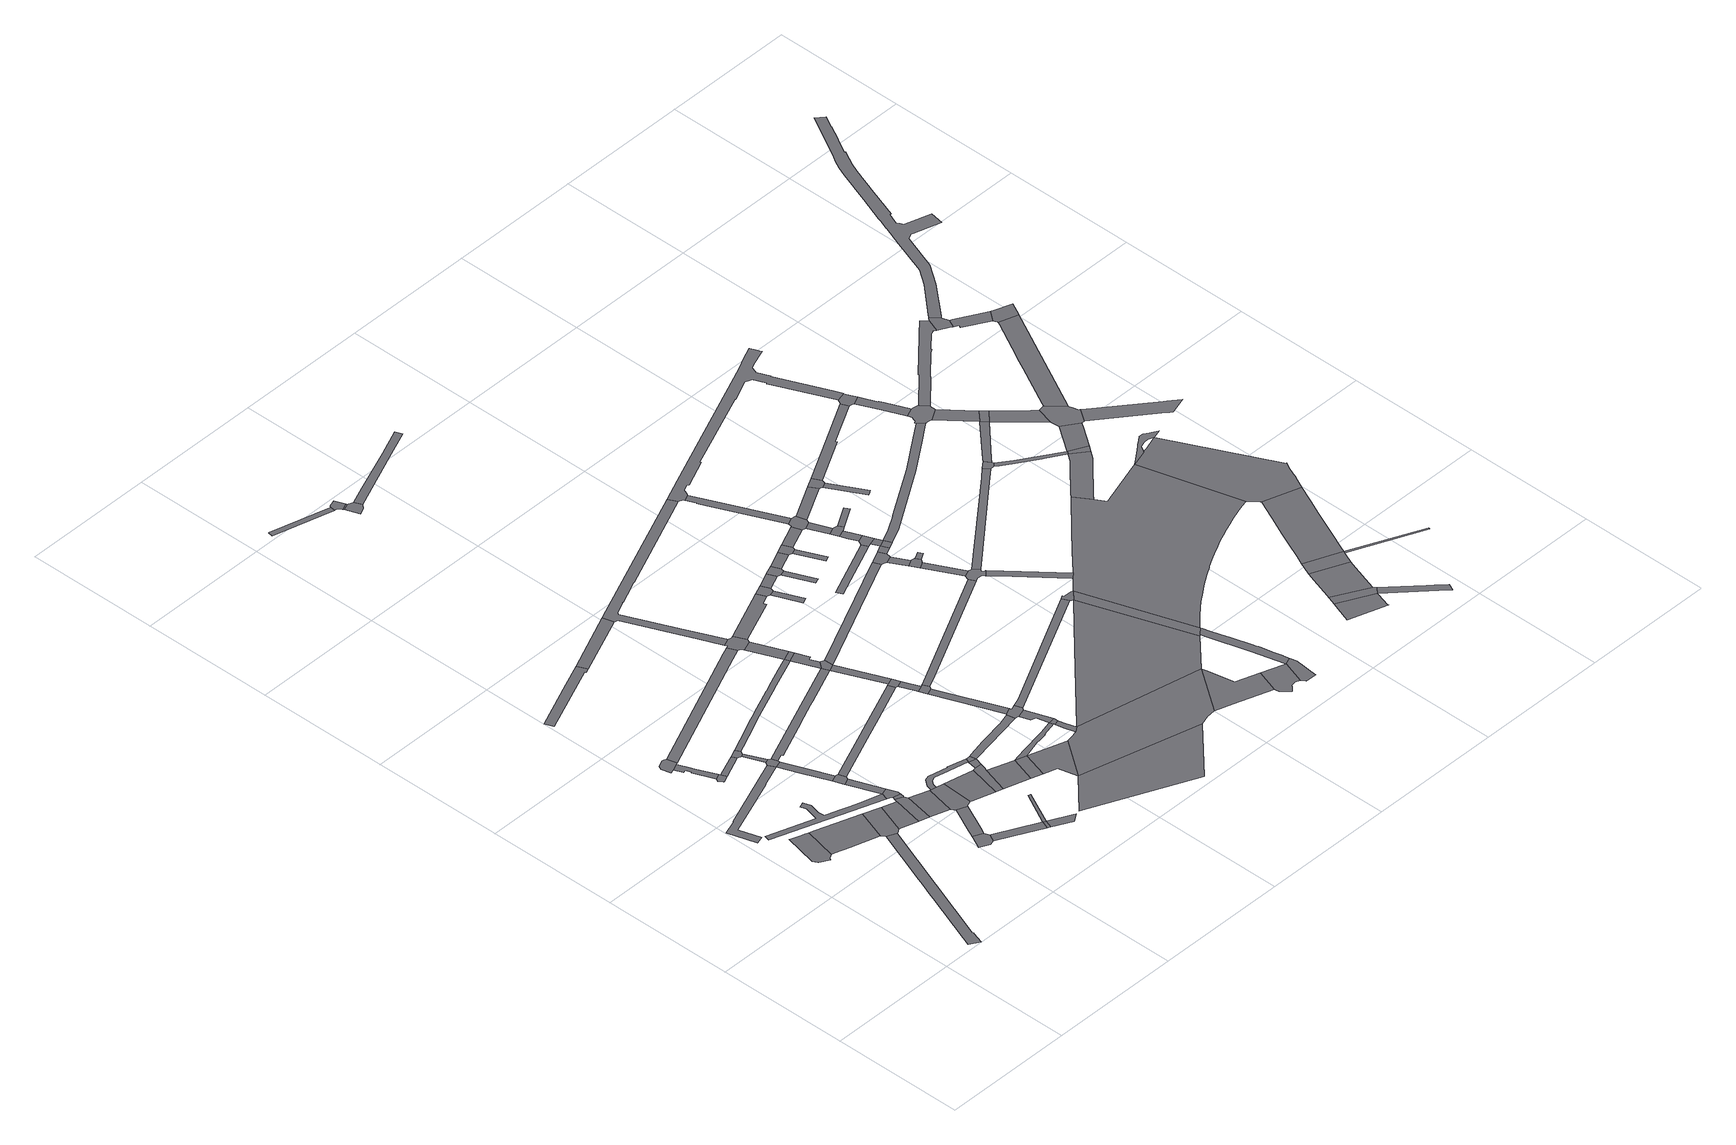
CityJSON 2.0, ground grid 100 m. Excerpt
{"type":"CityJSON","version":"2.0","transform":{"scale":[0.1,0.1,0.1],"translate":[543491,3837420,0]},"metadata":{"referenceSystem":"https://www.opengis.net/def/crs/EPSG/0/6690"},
"CityObjects":{
"road1":{"type":"Road","attributes":{"RoadStructureAttribute.sectionType":"1"},"geometry":[{"type":"MultiSurface","lod":"1","boundaries":[[[0,1,2,3,4,5,6,7,8,9,10,11,12,13]]]}]},
"road2":{"type":"Road","geometry":[{"type":"MultiSurface","lod":"1","boundaries":[[[14,15,16,17,18,19,20,21,22,23,24,25,26]]]}]},
"road3":{"type":"Road","attributes":{"RoadStructureAttribute.sectionType":"1"},"geometry":[{"type":"MultiSurface","lod":"1","boundaries":[[[27,28,26,25,29,30,31,32]]]}]},
"road4":{"type":"Road","attributes":{"RoadStructureAttribute.sectionType":"1"},"geometry":[{"type":"MultiSurface","lod":"1","boundaries":[[[33,34,35,36,37,38,39,40,41,42,43]]]}]},
"road5":{"type":"Road","attributes":{"RoadStructureAttribute.sectionType":"1"},"geometry":[{"type":"MultiSurface","lod":"1","boundaries":[[[44,45,46,47,48,49,50,51,52,53,54,55,56,57,58]]]}]},
"road6":{"type":"Road","geometry":[{"type":"MultiSurface","lod":"1","boundaries":[[[59,60,61,62,63,64,65,66,67,68,69,70]]]}]},
"road7":{"type":"Road","attributes":{"RoadStructureAttribute.sectionType":"1"},"geometry":[{"type":"MultiSurface","lod":"1","boundaries":[[[71,72,68,67,73,74,75,76,77,78,79,80,81]]]}]},
"road8":{"type":"Road","geometry":[{"type":"MultiSurface","lod":"1","boundaries":[[[81,80,82,83,84,85,86,87]]]}]},
"road9":{"type":"Road","geometry":[{"type":"MultiSurface","lod":"1","boundaries":[[[32,31,88,0,13,89,90,91,92,93]]]}]},
"road10":{"type":"Road","attributes":{"RoadStructureAttribute.sectionType":"1"},"geometry":[{"type":"MultiSurface","lod":"1","boundaries":[[[94,95,87,86,96]]]}]},
"road11":{"type":"Road","attributes":{"RoadStructureAttribute.sectionType":"1"},"geometry":[{"type":"MultiSurface","lod":"1","boundaries":[[[97,93,92,98,99,100]]]}]},
"road12":{"type":"Road","geometry":[{"type":"MultiSurface","lod":"1","boundaries":[[[101,102,103,104,105,106,107,108,109,110]]]}]},
"road13":{"type":"Road","geometry":[{"type":"MultiSurface","lod":"1","boundaries":[[[111,112,94,96,113,114,115,116,117,118]]]}]},
"road14":{"type":"Road","geometry":[{"type":"MultiSurface","lod":"1","boundaries":[[[119,100,99,120,121,122,123]]]}]},
"road15":{"type":"Road","attributes":{"RoadStructureAttribute.sectionType":"1"},"geometry":[{"type":"MultiSurface","lod":"1","boundaries":[[[116,115,124,125]]]}]},
"road16":{"type":"Road","geometry":[{"type":"MultiSurface","lod":"1","boundaries":[[[126,127,125,124,128,129,33,43,130,131,132]]]}]},
"road17":{"type":"Road","attributes":{"RoadStructureAttribute.sectionType":"1"},"geometry":[{"type":"MultiSurface","lod":"1","boundaries":[[[133,134,135,136,137,138,139]]]}]},
"road18":{"type":"Road","attributes":{"RoadStructureAttribute.sectionType":"1"},"geometry":[{"type":"MultiSurface","lod":"1","boundaries":[[[140,130,43,141,142,143]]]}]},
"road19":{"type":"Road","attributes":{"RoadStructureAttribute.sectionType":"1"},"geometry":[{"type":"MultiSurface","lod":"1","boundaries":[[[144,145,146,101,110,147,148]]]}]},
"road20":{"type":"Road","geometry":[{"type":"MultiSurface","lod":"1","boundaries":[[[143,142,149,150,151,152]]]}]},
"road21":{"type":"Road","attributes":{"RoadStructureAttribute.sectionType":"1"},"geometry":[{"type":"MultiSurface","lod":"1","boundaries":[[[150,149,58,153]]]}]},
"road22":{"type":"Road","attributes":{"RoadStructureAttribute.sectionType":"1"},"geometry":[{"type":"MultiSurface","lod":"1","boundaries":[[[154,119,123,155,156,157]]]}]},
"road23":{"type":"Road","geometry":[{"type":"MultiSurface","lod":"1","boundaries":[[[158,153,58,57,159,154,157]]]}]},
"road24":{"type":"Road","attributes":{"RoadStructureAttribute.sectionType":"1"},"geometry":[{"type":"MultiSurface","lod":"1","boundaries":[[[122,121,160,161]]]}]},
"road25":{"type":"Road","attributes":{"RoadStructureAttribute.sectionType":"1"},"geometry":[{"type":"MultiSurface","lod":"1","boundaries":[[[162,107,106,163,164,165]]]}]},
"road26":{"type":"Road","geometry":[{"type":"MultiSurface","lod":"1","boundaries":[[[161,160,166,167,144,148,168,169,170,171,172,173]]]}]},
"road27":{"type":"Road","geometry":[{"type":"MultiSurface","lod":"1","boundaries":[[[165,164,174,175]]]}]},
"road28":{"type":"Road","attributes":{"RoadStructureAttribute.sectionType":"1"},"geometry":[{"type":"MultiSurface","lod":"1","boundaries":[[[176,177,178,175,174,179,180]]]}]},
"road29":{"type":"Road","attributes":{"RoadStructureAttribute.sectionType":"1"},"geometry":[{"type":"MultiSurface","lod":"1","boundaries":[[[181,182,70,69,183,184]]]}]},
"road30":{"type":"Road","attributes":{"RoadStructureAttribute.sectionType":"1"},"geometry":[{"type":"MultiSurface","lod":"1","boundaries":[[[185,186,187,165,175]]]}]},
"road31":{"type":"Road","attributes":{"RoadStructureAttribute.sectionType":"1"},"geometry":[{"type":"MultiSurface","lod":"1","boundaries":[[[188,171,170,189,190,191]]]}]},
"road32":{"type":"Road","attributes":{"RoadStructureAttribute.sectionType":"1"},"geometry":[{"type":"MultiSurface","lod":"1","boundaries":[[[192,193,194,195,196,197,198,199,200,201,202,203,173,172]]]}]},
"road33":{"type":"Road","geometry":[{"type":"MultiSurface","lod":"1","boundaries":[[[204,205,206,207,208,191,190]]]}]},
"road34":{"type":"Road","attributes":{"RoadStructureAttribute.sectionType":"1"},"geometry":[{"type":"MultiSurface","lod":"1","boundaries":[[[209,210,211,212,213,214,215,216,217,218,219,220,221,222,223,111,118,224,225,226,227,228,229,230,231,232,233]]]}]},
"road35":{"type":"Road","attributes":{"RoadStructureAttribute.sectionType":"1"},"geometry":[{"type":"MultiSurface","lod":"1","boundaries":[[[234,235,132,131,236,237,238,239,240,241,242]]]}]},
"road36":{"type":"Road","attributes":{"RoadStructureAttribute.sectionType":"1"},"geometry":[{"type":"MultiSurface","lod":"1","boundaries":[[[243,244,245,246,152,151,247,248,249]]]}]},
"road37":{"type":"Road","geometry":[{"type":"MultiSurface","lod":"1","boundaries":[[[250,133,139,251]]]}]},
"road38":{"type":"Road","attributes":{"RoadStructureAttribute.sectionType":"1"},"geometry":[{"type":"MultiSurface","lod":"1","boundaries":[[[205,204,252,253]]]}]},
"road39":{"type":"Road","attributes":{"RoadStructureAttribute.sectionType":"1"},"geometry":[{"type":"MultiSurface","lod":"1","boundaries":[[[254,255,256,208,207]]]}]},
"road40":{"type":"Road","geometry":[{"type":"MultiSurface","lod":"1","boundaries":[[[257,258,197,196,255,254]]]}]},
"road41":{"type":"Road","geometry":[{"type":"MultiSurface","lod":"1","boundaries":[[[253,252,259,260]]]}]},
"road42":{"type":"Road","attributes":{"RoadStructureAttribute.sectionType":"1"},"geometry":[{"type":"MultiSurface","lod":"1","boundaries":[[[261,262,263,264,265]]]}]},
"road43":{"type":"Road","attributes":{"RoadStructureAttribute.sectionType":"1"},"geometry":[{"type":"MultiSurface","lod":"1","boundaries":[[[266,267,268,269,260,259]]]}]},
"road44":{"type":"Road","attributes":{"RoadStructureAttribute.sectionType":"1"},"geometry":[{"type":"MultiSurface","lod":"1","boundaries":[[[270,271,272,273,274,275,257,254,276,277]]]}]},
"road45":{"type":"Road","attributes":{"RoadStructureAttribute.sectionType":"1"},"geometry":[{"type":"MultiSurface","lod":"1","boundaries":[[[278,279,280,281,282,283,284,285,286,287,288,289,290,291,253,260]]]}]},
"road46":{"type":"Road","geometry":[{"type":"MultiSurface","lod":"1","boundaries":[[[292,293,294,295,181,184,296,297,298,299,300,301,302]]]}]},
"road47":{"type":"Road","attributes":{"RoadStructureAttribute.sectionType":"1"},"geometry":[{"type":"MultiSurface","lod":"1","boundaries":[[[300,299,209,303]]]}]},
"road48":{"type":"Road","attributes":{"function":"1","RoadStructureAttribute.sectionType":"7"},"geometry":[{"type":"MultiSurface","lod":"1","boundaries":[[[267,304,305,306]]]}]},
"road49":{"type":"Road","attributes":{"RoadStructureAttribute.sectionType":"1"},"geometry":[{"type":"MultiSurface","lod":"1","boundaries":[[[307,308,309,310,233,234,311]]]}]},
"road50":{"type":"Road","geometry":[{"type":"MultiSurface","lod":"1","boundaries":[[[303,209,233,310]]]}]},
"road51":{"type":"Road","geometry":[{"type":"MultiSurface","lod":"1","boundaries":[[[311,234,242,312,313]]]}]},
"road52":{"type":"Road","attributes":{"RoadStructureAttribute.sectionType":"1"},"geometry":[{"type":"MultiSurface","lod":"1","boundaries":[[[312,242,314,315]]]}]},
"road53":{"type":"Road","geometry":[{"type":"MultiSurface","lod":"1","boundaries":[[[315,314,243,249,316,317]]]}]},
"road54":{"type":"Road","geometry":[{"type":"MultiSurface","lod":"1","boundaries":[[[318,319,320,265,264,321,322,323,324]]]}]},
"road55":{"type":"Road","geometry":[{"type":"MultiSurface","lod":"1","boundaries":[[[324,323,325,326]]]}]},
"road56":{"type":"Road","attributes":{"RoadStructureAttribute.sectionType":"1"},"geometry":[{"type":"MultiSurface","lod":"1","boundaries":[[[317,316,327,328,329]]]}]},
"road57":{"type":"Road","attributes":{"RoadStructureAttribute.sectionType":"1"},"geometry":[{"type":"MultiSurface","lod":"1","boundaries":[[[326,325,330,331,332,333]]]}]},
"road58":{"type":"Road","geometry":[{"type":"MultiSurface","lod":"1","boundaries":[[[334,329,328,335,336,337]]]}]},
"road59":{"type":"Road","attributes":{"RoadStructureAttribute.sectionType":"1"},"geometry":[{"type":"MultiSurface","lod":"1","boundaries":[[[336,335,338,339]]]}]},
"road60":{"type":"Road","geometry":[{"type":"MultiSurface","lod":"1","boundaries":[[[340,339,338,270,277,341,342,343,344,345]]]}]},
"road61":{"type":"Road","attributes":{"RoadStructureAttribute.sectionType":"1"},"geometry":[{"type":"MultiSurface","lod":"1","boundaries":[[[343,342,346,347,348,287,349]]]}]},
"road62":{"type":"Road","attributes":{"RoadStructureAttribute.sectionType":"1"},"geometry":[{"type":"MultiSurface","lod":"1","boundaries":[[[350,351,352,353,354,355,356]]]}]},
"road63":{"type":"Road","geometry":[{"type":"MultiSurface","lod":"1","boundaries":[[[349,287,286,357,352,351]]]}]},
"road64":{"type":"Road","attributes":{"RoadStructureAttribute.sectionType":"1"},"geometry":[{"type":"MultiSurface","lod":"1","boundaries":[[[358,302,301,359,360,361]]]}]},
"road65":{"type":"Road","attributes":{"RoadStructureAttribute.sectionType":"1"},"geometry":[{"type":"MultiSurface","lod":"1","boundaries":[[[362,363,250,251,364,365,366,294,293,367,368,369,370,371,372,373,374,375,376,377,378,379,380,381,382,383,384,385,386,387]]]}]},
"road66":{"type":"Road","geometry":[{"type":"MultiSurface","lod":"1","boundaries":[[[356,355,388,268,267,306,389,390,391]]]}]},
"road67":{"type":"Road","geometry":[{"type":"MultiSurface","lod":"1","boundaries":[[[392,358,361,393,394,395]]]}]},
"road68":{"type":"Road","attributes":{"RoadStructureAttribute.sectionType":"1"},"geometry":[{"type":"MultiSurface","lod":"1","boundaries":[[[396,397,398,399,400,333,332]]]}]},
"road69":{"type":"Road","attributes":{"RoadStructureAttribute.sectionType":"1"},"geometry":[{"type":"MultiSurface","lod":"1","boundaries":[[[401,402,394,393]]]}]},
"road70":{"type":"Road","attributes":{"RoadStructureAttribute.sectionType":"1"},"geometry":[{"type":"MultiSurface","lod":"1","boundaries":[[[403,404,405,313,312,406]]]}]},
"road71":{"type":"Road","attributes":{"RoadStructureAttribute.sectionType":"1"},"geometry":[{"type":"MultiSurface","lod":"1","boundaries":[[[407,392,395,408]]]}]},
"road72":{"type":"Road","attributes":{"RoadStructureAttribute.sectionType":"1"},"geometry":[{"type":"MultiSurface","lod":"1","boundaries":[[[409,334,337,410,411]]]}]},
"road73":{"type":"Road","geometry":[{"type":"MultiSurface","lod":"1","boundaries":[[[412,407,408,413,414,415]]]}]},
"road74":{"type":"Road","attributes":{"RoadStructureAttribute.sectionType":"1"},"geometry":[{"type":"MultiSurface","lod":"1","boundaries":[[[416,417,414,413]]]}]},
"road75":{"type":"Road","attributes":{"RoadStructureAttribute.sectionType":"1"},"geometry":[{"type":"MultiSurface","lod":"1","boundaries":[[[418,419,345,344,420]]]}]},
"road76":{"type":"Road","attributes":{"RoadStructureAttribute.sectionType":"1"},"geometry":[{"type":"MultiSurface","lod":"1","boundaries":[[[421,412,415,422]]]}]},
"road77":{"type":"Road","geometry":[{"type":"MultiSurface","lod":"1","boundaries":[[[423,424,425,426,427,356,391]]]}]},
"road78":{"type":"Road","geometry":[{"type":"MultiSurface","lod":"1","boundaries":[[[428,421,422,429,430,431]]]}]},
"road79":{"type":"Road","attributes":{"RoadStructureAttribute.sectionType":"1"},"geometry":[{"type":"MultiSurface","lod":"1","boundaries":[[[432,433,434,435]]]}]},
"road80":{"type":"Road","attributes":{"RoadStructureAttribute.sectionType":"1"},"geometry":[{"type":"MultiSurface","lod":"1","boundaries":[[[436,437,430,429]]]}]},
"road81":{"type":"Road","attributes":{"RoadStructureAttribute.sectionType":"1"},"geometry":[{"type":"MultiSurface","lod":"1","boundaries":[[[438,439,440,441,442,443,444,391,390]]]}]},
"road82":{"type":"Road","attributes":{"RoadStructureAttribute.sectionType":"1"},"geometry":[{"type":"MultiSurface","lod":"1","boundaries":[[[445,428,431,446]]]}]},
"road83":{"type":"Road","geometry":[{"type":"MultiSurface","lod":"1","boundaries":[[[447,448,403,406,449,450,451,452,453]]]}]},
"road84":{"type":"Road","attributes":{"RoadStructureAttribute.sectionType":"1"},"geometry":[{"type":"MultiSurface","lod":"1","boundaries":[[[450,449,454,455]]]}]},
"road85":{"type":"Road","geometry":[{"type":"MultiSurface","lod":"1","boundaries":[[[456,457,458,459,460,461,462,463,464,465,466,467]]]}]},
"road86":{"type":"Road","attributes":{"RoadStructureAttribute.sectionType":"1"},"geometry":[{"type":"MultiSurface","lod":"1","boundaries":[[[455,454,468,469,470,471,472]]]}]},
"road87":{"type":"Road","geometry":[{"type":"MultiSurface","lod":"1","boundaries":[[[473,441,440,474,475,476,477,478,479,480]]]}]},
"road88":{"type":"Road","geometry":[{"type":"MultiSurface","lod":"1","boundaries":[[[481,482,467,466,483,484,485,486,487,488,445,446,489,490,491,492,493,494]]]}]},
"road89":{"type":"Road","attributes":{"RoadStructureAttribute.sectionType":"1"},"geometry":[{"type":"MultiSurface","lod":"1","boundaries":[[[495,447,453,496]]]}]},
"road90":{"type":"Road","attributes":{"RoadStructureAttribute.sectionType":"1"},"geometry":[{"type":"MultiSurface","lod":"1","boundaries":[[[469,468,497,498]]]}]},
"road91":{"type":"Road","attributes":{"RoadStructureAttribute.sectionType":"1"},"geometry":[{"type":"MultiSurface","lod":"1","boundaries":[[[490,489,499,500]]]}]},
"road92":{"type":"Road","attributes":{"RoadStructureAttribute.sectionType":"1"},"geometry":[{"type":"MultiSurface","lod":"1","boundaries":[[[501,502,503,504,505,506]]]}]},
"road93":{"type":"Road","geometry":[{"type":"MultiSurface","lod":"1","boundaries":[[[506,505,432,435,507,508]]]}]},
"road94":{"type":"Road","geometry":[{"type":"MultiSurface","lod":"1","boundaries":[[[500,499,502,501,509,510]]]}]},
"road95":{"type":"Road","geometry":[{"type":"MultiSurface","lod":"1","boundaries":[[[511,512,513,514,515,472,471]]]}]},
"road96":{"type":"Road","geometry":[{"type":"MultiSurface","lod":"1","boundaries":[[[498,497,409,411,516,517,518,519,520,521,522,523,524,525]]]}]},
"road97":{"type":"Road","attributes":{"RoadStructureAttribute.sectionType":"1"},"geometry":[{"type":"MultiSurface","lod":"1","boundaries":[[[508,507,495,526]]]}]},
"road98":{"type":"Road","geometry":[{"type":"MultiSurface","lod":"1","boundaries":[[[526,495,496,527]]]}]},
"road99":{"type":"Road","geometry":[{"type":"MultiSurface","lod":"1","boundaries":[[[528,480,479,529,530,531,532,533,534,535]]]}]},
"road100":{"type":"Road","geometry":[{"type":"MultiSurface","lod":"1","boundaries":[[[536,537,538,539,418,420,540,424,541]]]}]},
"road101":{"type":"Road","geometry":[{"type":"MultiSurface","lod":"1","boundaries":[[[541,424,423,542,543,544]]]}]},
"road102":{"type":"Road","attributes":{"RoadStructureAttribute.sectionType":"1"},"geometry":[{"type":"MultiSurface","lod":"1","boundaries":[[[545,546,547,548,549,550,551,552,553,554,555,556,544,543,557,558,559,480,528,535]]]}]},
"road103":{"type":"Road","geometry":[{"type":"MultiSurface","lod":"1","boundaries":[[[560,561,562,563,510,509]]]}]},
"road104":{"type":"Road","attributes":{"RoadStructureAttribute.sectionType":"1"},"geometry":[{"type":"MultiSurface","lod":"1","boundaries":[[[519,518,564,565,566]]]}]},
"road105":{"type":"Road","attributes":{"RoadStructureAttribute.sectionType":"1"},"geometry":[{"type":"MultiSurface","lod":"1","boundaries":[[[567,494,493,568]]]}]},
"road106":{"type":"Road","geometry":[{"type":"MultiSurface","lod":"1","boundaries":[[[569,567,568,570,571,572,573,574]]]}]},
"road107":{"type":"Road","attributes":{"RoadStructureAttribute.sectionType":"1"},"geometry":[{"type":"MultiSurface","lod":"1","boundaries":[[[575,576,577,571,570]]]}]},
"road108":{"type":"Road","attributes":{"RoadStructureAttribute.sectionType":"1"},"geometry":[{"type":"MultiSurface","lod":"1","boundaries":[[[578,579,525,524,580,581]]]}]},
"road109":{"type":"Road","attributes":{"RoadStructureAttribute.sectionType":"1"},"geometry":[{"type":"MultiSurface","lod":"1","boundaries":[[[582,583,584,585,586,587,588,589,590,591,592,593,594,595,596,362,387,597,461,460,598,599,600,601,602,603,604,605,606,607,608,609,610,611,612,613,614,615,616,617]]]}]},
"road110":{"type":"Road","attributes":{"RoadStructureAttribute.sectionType":"1"},"geometry":[{"type":"MultiSurface","lod":"1","boundaries":[[[618,619,620,621,622,623,624,526,527,625,626,627,628,629]]]}]},
"road111":{"type":"Road","attributes":{"RoadStructureAttribute.sectionType":"1"},"geometry":[{"type":"MultiSurface","lod":"1","boundaries":[[[630,631,632,569,574,633,634,635]]]}]},
"road112":{"type":"Road","geometry":[{"type":"MultiSurface","lod":"1","boundaries":[[[636,637,638,639,640,641,642,643,644,566,565,645,646,647,541,544,648,649,650,651,652,653,654,655,656,657,658,659,660,661,662,663,664,665,666,667,668,669,670,671,672]]]}]},
"road113":{"type":"Road","attributes":{"function":"2","RoadStructureAttribute.sectionType":"1"},"geometry":[{"type":"MultiSurface","lod":"1","boundaries":[[[673,674,675,676,677,678,679]]]}]},
"road114":{"type":"Road","geometry":[{"type":"MultiSurface","lod":"1","boundaries":[[[680,681,673,679,682,683,684,685]]]}]},
"road115":{"type":"Road","attributes":{"function":"2","RoadStructureAttribute.sectionType":"1"},"geometry":[{"type":"MultiSurface","lod":"1","boundaries":[[[686,687,688,680,685,689,690,691]]]}]},
"road116":{"type":"Road","geometry":[{"type":"MultiSurface","lod":"1","boundaries":[[[692,578,581,693,694,695,696]]]}]},
"road117":{"type":"Road","geometry":[{"type":"MultiSurface","lod":"1","boundaries":[[[697,686,691,698,699,700]]]}]},
"road118":{"type":"Road","attributes":{"RoadStructureAttribute.sectionType":"1"},"geometry":[{"type":"MultiSurface","lod":"1","boundaries":[[[701,702,703,682,679,704,705,706,707,708]]]}]},
"road119":{"type":"Road","attributes":{"RoadStructureAttribute.sectionType":"1"},"geometry":[{"type":"MultiSurface","lod":"1","boundaries":[[[709,710,711,712,713,714,640,639,638,715,716,717,718,719]]]}]},
"road120":{"type":"Road","attributes":{"RoadStructureAttribute.sectionType":"1"},"geometry":[{"type":"MultiSurface","lod":"1","boundaries":[[[720,721,722,695,694,723,724,725,726,709,727]]]}]},
"road121":{"type":"Road","geometry":[{"type":"MultiSurface","lod":"1","boundaries":[[[728,617,616,729,730,630,635,731,732,733,734]]]}]},
"road122":{"type":"Road","attributes":{"RoadStructureAttribute.sectionType":"1"},"geometry":[{"type":"MultiSurface","lod":"1","boundaries":[[[735,736,692,696,737,738]]]}]},
"road123":{"type":"Road","attributes":{"RoadStructureAttribute.sectionType":"1"},"geometry":[{"type":"MultiSurface","lod":"1","boundaries":[[[739,740,741,734,733,742,743,744,745]]]}]},
"road124":{"type":"Road","geometry":[{"type":"MultiSurface","lod":"1","boundaries":[[[746,747,748,745,744,749,750,751,752,753,754,618,629,755,756,757,758,759,760,761,762]]]}]},
"road125":{"type":"Road","attributes":{"RoadStructureAttribute.sectionType":"1"},"geometry":[{"type":"MultiSurface","lod":"1","boundaries":[[[758,757,763,764]]]}]},
"road126":{"type":"Road","attributes":{"function":"2","RoadStructureAttribute.sectionType":"1"},"geometry":[{"type":"MultiSurface","lod":"1","boundaries":[[[765,766,767,768,769,697,700,770,771,772,773,774]]]}]},
"road127":{"type":"Road","geometry":[{"type":"MultiSurface","lod":"1","boundaries":[[[727,709,719,775,776]]]}]},
"road128":{"type":"Road","geometry":[{"type":"MultiSurface","lod":"1","boundaries":[[[764,763,735,738,777]]]}]},
"road129":{"type":"Road","attributes":{"RoadStructureAttribute.sectionType":"1"},"geometry":[{"type":"MultiSurface","lod":"1","boundaries":[[[700,699,778,779]]]}]},
"road130":{"type":"Road","attributes":{"RoadStructureAttribute.sectionType":"1"},"geometry":[{"type":"MultiSurface","lod":"1","boundaries":[[[780,776,775,781,782]]]}]},
"road131":{"type":"Road","attributes":{"RoadStructureAttribute.sectionType":"1"},"geometry":[{"type":"MultiSurface","lod":"1","boundaries":[[[783,784,777,738,785,786,787,788]]]}]},
"road132":{"type":"Road","attributes":{"RoadStructureAttribute.sectionType":"1"},"geometry":[{"type":"MultiSurface","lod":"1","boundaries":[[[789,790,791,792,793,794,795,796,797,798,799,672,800,801,802,803,804,805,806,807,808,809,810,811,812]]]}]},
"road133":{"type":"Road","geometry":[{"type":"MultiSurface","lod":"1","boundaries":[[[813,765,774,814,815,816,817,818,819,820,821,822,811,823,824,825,800,672,671]]]}]},
"road134":{"type":"Road","geometry":[{"type":"MultiSurface","lod":"1","boundaries":[[[826,827,788,787,828,780,782,829,830,831,832,833]]]}]},
"road135":{"type":"Road","attributes":{"RoadStructureAttribute.sectionType":"1"},"geometry":[{"type":"MultiSurface","lod":"1","boundaries":[[[834,835,836,837,838,839,762,761,840,841,842,843,844,845,846,847,848,849,850,851,852,853]]]}]},
"road136":{"type":"Road","attributes":{"RoadStructureAttribute.sectionType":"1"},"geometry":[{"type":"MultiSurface","lod":"1","boundaries":[[[854,855,856,830,829,857,858,859,860,861]]]}]},
"road137":{"type":"Road","attributes":{"RoadStructureAttribute.sectionType":"1"},"geometry":[{"type":"MultiSurface","lod":"1","boundaries":[[[862,863,864,865,866,867,826,833,868,869]]]}]},
"road138":{"type":"Road","geometry":[{"type":"MultiSurface","lod":"1","boundaries":[[[870,853,852,871,872,873,874]]]}]},
"road139":{"type":"Road","attributes":{"RoadStructureAttribute.sectionType":"1"},"geometry":[{"type":"MultiSurface","lod":"1","boundaries":[[[875,873,872,876,877,878,879,880]]]}]},
"road140":{"type":"Road","geometry":[{"type":"MultiSurface","lod":"1","boundaries":[[[881,880,879,882,883,862,869,884,885,886]]]}]},
"road141":{"type":"Road","geometry":[{"type":"MultiSurface","lod":"1","boundaries":[[[887,888,889,890,891,892,893,894,895,896,897,898,899,900,901,902,903,904,905,870,874,906,907,908,909,910,911,912,913,914,915,916,917,918,919,920,921,922,923,924,925,926,927,928,929,930,931,932,933,934,935,936]]]}]}
},
"vertices":[
[678,1151,0],[509,711,0],[489,659,0],[455,571,0],[435,517,0],[280,114,0],[254,47,0],[329,5,0],[356,87,0],[361,99,0],[357,101,0],[354,102,0],[547,602,0],[748,1123,0],
[343,1548,0],[320,1556,0],[260,1576,0],[235,1585,0],[177,1330,0],[197,1297,0],[198,1295,0],[269,1257,0],[274,1269,0],[274,1271,0],[285,1276,0],[311,1290,0],[369,1540,0],
[552,1477,0],[415,1524,0],[335,1283,0],[444,1249,0],[658,1184,0],[736,1415,0],
[673,2181,0],[122,1968,0],[123,1964,0],[10,1922,0],[72,1709,0],[131,1726,0],[82,1891,0],[281,1966,0],[528,2061,0],[527,2063,0],[703,2131,0],
[806,1501,0],[739,1522,0],[656,1549,0],[651,1552,0],[560,1582,0],[555,1630,0],[575,1711,0],[557,1764,0],[519,1751,0],[534,1709,0],[506,1600,0],[155,1718,0],[142,1679,0],[950,1401,0],[968,1454,0],
[278,2695,0],[265,2701,0],[252,2706,0],[197,2680,0],[192,2668,0],[186,2656,0],[185,2652,0],[205,2581,0],[233,2593,0],[288,2615,0],[304,2622,0],[283,2693,0],
[334,2503,0],[320,2536,0],[261,2525,0],[282,2533,0],[287,2522,0],[299,2495,0],[297,2494,0],[293,2492,0],[295,2487,0],[357,2333,0],[397,2349,0],
[347,2309,0],[346,2308,0],[366,2274,0],[368,2275,0],[422,2298,0],[403,2335,0],
[660,1180,0],[750,1123,0],[755,1122,0],[783,1141,0],[787,1144,0],[865,1371,0],
[581,2409,0],[495,2373,0],[597,2372,0],
[968,1336,0],[901,1110,0],[929,1102,0],[975,1334,0],
[1052,752,0],[1043,734,0],[1001,647,0],[1074,612,0],[1109,621,0],[1111,622,0],[1137,678,0],[1136,678,0],[1132,691,0],[1123,717,0],
[640,2434,0],[606,2420,0],[608,2369,0],[620,2364,0],[628,2361,0],[650,2379,0],[654,2387,0],[659,2399,0],
[983,1362,0],[981,1086,0],[1006,1079,0],[1053,1308,0],[1040,1336,0],
[689,2209,0],[719,2221,0],
[720,2219,0],[719,2220,0],[688,2208,0],[686,2204,0],[755,2150,0],[750,2164,0],[740,2209,0],
[560,3739,0],[381,3663,0],[6,3504,0],[33,3439,0],[556,3659,0],[560,3650,0],[592,3664,0],
[823,1971,0],[765,1970,0],[842,1775,0],[893,1795,0],
[1172,1000,0],[1075,801,0],[1069,787,0],[1147,766,0],[1248,971,0],
[873,1696,0],[924,1716,0],[935,1739,0],[917,1791,0],
[1018,1474,0],
[988,1381,0],[1042,1343,0],[1045,1364,0],[1047,1369,0],
[1049,1396,0],[982,1390,0],
[1152,1034,0],[1199,1257,0],
[1311,591,0],[1312,521,0],[1440,457,0],[1460,516,0],
[1160,1020,0],[1165,1011,0],[1251,978,0],[1281,989,0],[1293,993,0],[1305,1235,0],[1248,1247,0],[1209,1255,0],
[1461,446,0],[1481,505,0],
[1654,419,0],[1647,422,0],[1488,502,0],[1603,375,0],[1663,414,0],
[1347,3159,0],[1286,3132,0],[1287,3052,0],[1377,3091,0],
[1608,757,0],[1600,760,0],[1591,764,0],
[1446,1204,0],[1307,989,0],[1473,939,0],[1532,1186,0],
[1255,1280,0],[1277,1306,0],[1313,1323,0],[1381,1307,0],[1568,1266,0],[1583,1296,0],[1445,1332,0],[1440,1325,0],[1303,1356,0],[1295,1358,0],[1257,1344,0],[1218,1298,0],
[1528,922,0],[1589,1127,0],[1596,1149,0],[1607,1189,0],[1559,1193,0],
[1511,2811,0],[1504,2809,0],[1501,2807,0],[1491,2803,0],[1410,2768,0],[1290,2718,0],[1210,2684,0],[1202,2681,0],[997,2597,0],[958,2579,0],[911,2558,0],[818,2515,0],[789,2501,0],[739,2479,0],[652,2440,0],[745,2438,0],[756,2442,0],[805,2464,0],[997,2552,0],[1225,2648,0],[1261,2663,0],[1290,2675,0],[1518,2771,0],[1519,2772,0],[1526,2775,0],
[1608,2581,0],[1293,2446,0],[811,2189,0],[816,2177,0],[1131,2313,0],[1177,2333,0],[1293,2382,0],[1333,2399,0],[1631,2526,0],
[1773,2155,0],[1351,1976,0],[1318,1962,0],[1297,1953,0],[1298,1893,0],[1496,1978,0],[1795,2104,0],
[1023,3940,0],[1046,3860,0],
[1724,864,0],[1783,1061,0],
[1625,1248,0],[1568,1262,0],[1560,1199,0],
[1616,1298,0],[1591,1294,0],
[1810,838,0],[1870,1034,0],
[193,6067,0],[188,6068,0],[184,6031,0],[637,5911,0],[642,5947,0],
[1913,807,0],[1944,658,0],[2152,940,0],[1913,1020,0],
[2076,1399,0],[1979,1370,0],[1977,1373,0],[1817,1343,0],[1783,1336,0],[1637,1302,0],[1644,1252,0],[2088,1338,0],
[1887,1039,0],[1890,1040,0],[2003,1072,0],[2004,1076,0],[2029,1074,0],[2029,1076,0],[2097,1086,0],[2097,1092,0],[2213,1120,0],[2204,1148,0],[2102,1123,0],[2077,1118,0],[1904,1085,0],[1834,1071,0],
[1438,3199,0],[1413,3208,0],[1357,3184,0],[1365,3166,0],[1380,3089,0],[1386,3087,0],[1397,3082,0],[1406,3060,0],[1486,3093,0],[1495,3118,0],[1456,3207,0],
[1588,2843,0],
[1701,421,0],[2489,67,0],[2858,425,0],
[1621,2695,0],[1620,2697,0],[1643,2707,0],[1603,2806,0],[1648,2629,0],
[1684,2548,0],[1680,2615,0],
[1785,2160,0],[1834,2180,0],
[1808,2101,0],[1858,2122,0],
[701,5979,0],[652,5961,0],[643,5949,0],[643,5910,0],[658,5906,0],[681,5880,0],[731,5899,0],
[684,5871,0],[734,5889,0],
[1857,1981,0],[1861,1971,0],[1912,1991,0],
[724,5762,0],[773,5788,0],[801,5818,0],[779,5875,0],
[1926,1998,0],[1885,1911,0],[1935,1931,0],[1950,1952,0],
[2082,1411,0],[2133,1431,0],
[2139,1416,0],[2108,1341,0],[2119,1335,0],[2183,1358,0],[2194,1373,0],[2175,1428,0],
[2145,1255,0],[2182,1241,0],[2203,1153,0],[2256,1157,0],
[2270,1072,0],[2257,1120,0],[2217,1110,0],[2232,1048,0],[2251,973,0],[2253,964,0],[2293,992,0],
[2215,1121,0],
[1861,3384,0],[1833,3263,0],[1824,3286,0],[1891,3316,0],
[2160,4429,0],[1034,3945,0],[1057,3855,0],[1070,3851,0],[1284,3355,0],[1342,3370,0],[1282,3510,0],[1119,3889,0],[1128,3905,0],[1217,3944,0],[1216,3946,0],[1225,3949,0],[1226,3947,0],[1288,3974,0],[1287,3975,0],[1296,3979,0],[1296,3977,0],[1328,3991,0],[1327,3993,0],[1333,3996,0],[1335,3994,0],[1404,4024,0],[1404,4027,0],[1414,4031,0],[1416,4029,0],[2189,4362,0],
[2211,954,0],[2931,448,0],[3005,458,0],[3250,799,0],
[1937,3417,0],[1917,3308,0],[1959,3322,0],[1966,3349,0],
[1257,6008,0],[1483,6102,0],[1462,6153,0],[1257,6068,0],[912,5930,0],
[2003,3101,0],[2045,3118,0],
[2593,3046,0],[2570,3035,0],[2254,2886,0],[2618,2993,0],
[2051,3467,0],[2080,3399,0],
[2884,2486,0],[2013,1983,0],[2909,2437,0],
[2124,3499,0],[2105,3391,0],[2148,3406,0],[2153,3431,0],
[2199,3174,0],[2241,3192,0],
[3149,1922,0],[2238,1452,0],[3174,1872,0],
[2256,3557,0],[2285,3489,0],
[3483,1028,0],[3193,1855,0],[3003,1672,0],[2708,1390,0],[2307,1006,0],
[2326,3587,0],[2310,3481,0],[2352,3498,0],[2356,3520,0],
[2672,3217,0],[2218,3018,0],[2238,2973,0],[2692,3171,0],
[2402,3272,0],[2443,3291,0],
[3071,436,0],[3137,414,0],[3418,321,0],[3477,495,0],[3303,554,0],[3295,591,0],[3257,767,0],
[2497,3663,0],[2523,3593,0],
[2692,3093,0],[2603,3051,0],[2657,2981,0],[2711,3001,0],[2714,3019,0],[2716,3027,0],[2718,3038,0],
[2724,2855,0],[2774,2881,0],
[2340,4218,0],[2339,4217,0],[2308,4287,0],[2306,4287,0],[2276,4358,0],[2229,4338,0],[2260,4265,0],[2259,4264,0],[2287,4198,0],[2284,4197,0],[2503,3698,0],[2558,3721,0],
[2760,2787,0],[2809,2813,0],[2818,2828,0],[2826,2841,0],[2803,2876,0],
[3644,438,0],[3425,282,0],[3482,223,0],[3513,252,0],[3525,264,0],[3563,273,0],[3599,260,0],[3654,435,0],
[2590,3714,0],[2571,3718,0],[2506,3691,0],[2506,3686,0],[2506,3682,0],[2506,3676,0],[2505,3671,0],[2503,3667,0],[2548,3585,0],[2604,3611,0],[2610,3624,0],[2614,3637,0],[2615,3639,0],[2597,3712,0],
[2745,3119,0],[2772,3065,0],
[2898,2525,0],[2949,2544,0],
[2611,3437,0],[2667,3461,0],
[2694,3397,0],[2638,3373,0],[2662,3316,0],[2681,3271,0],[2688,3254,0],[2744,3277,0],
[2718,3183,0],[2776,3201,0],
[2726,3416,0],[2704,3453,0],
[2879,2869,0],[2870,2887,0],[2862,2905,0],[2861,2904,0],[2807,2875,0],
[2940,2452,0],[2974,2448,0],[2988,2430,0],[3029,2465,0],[3012,2466,0],[3005,2476,0],[3003,2482,0],[3005,2487,0],[3013,2497,0],[2971,2536,0],
[2800,3145,0],
[2824,3090,0],
[3712,456,0],[3620,228,0],[3621,226,0],[3703,222,0],[3703,224,0],[3724,405,0],[3724,407,0],[3712,455,0],
[3240,1924,0],[3179,1925,0],[3173,1935,0],[3161,1928,0],[3184,1864,0],[3259,1921,0],
[3491,1036,0],[3491,1035,0],[3542,1077,0],
[3700,502,0],[3700,507,0],[3685,572,0],[3664,661,0],[3659,681,0],[3657,687,0],[3645,727,0],[3602,873,0],[3582,942,0],[3560,1017,0],[3546,1065,0],[3546,1066,0],[3508,975,0],[3593,684,0],[3622,566,0],
[2882,3508,0],[2873,3527,0],[2863,3546,0],[2862,3546,0],
[3100,2297,0],[3347,2003,0],[3386,2039,0],
[2857,3855,0],[2894,3791,0],
[2931,3895,0],[2918,3779,0],[2958,3802,0],[2965,3825,0],[2965,3826,0],[2966,3831,0],
[3065,3517,0],[3085,3529,0],[3105,3540,0],
[3746,3161,0],[3675,3102,0],[3675,3034,0],[3780,3119,0],
[3662,4375,0],[3493,4765,0],[3496,4767,0],[3457,4863,0],[3458,4866,0],[3474,4910,0],[3474,4911,0],[3506,4924,0],[3636,4973,0],[3634,4978,0],[3619,5015,0],[3603,5055,0],[3505,5010,0],[3414,4968,0],[2336,4505,0],[2224,4352,0],[2284,4377,0],[2295,4404,0],[2297,4410,0],[2349,4434,0],[2356,4422,0],[2573,4517,0],[2569,4526,0],[2815,4630,0],[2826,4635,0],[3175,4781,0],[3176,4778,0],[3342,4850,0],[3362,4842,0],[3385,4834,0],[3388,4833,0],[3427,4740,0],[3423,4736,0],[3424,4733,0],[3616,4291,0],[3688,4313,0],
[3785,3772,0],[3779,3768,0],[3669,3689,0],[3410,3508,0],[3021,3267,0],[3022,3265,0],[2896,3190,0],[2948,3150,0],[3443,3457,0],[3670,3617,0],[3814,3719,0],[3825,3725,0],
[3597,4258,0],[3344,4120,0],[3056,3963,0],[3311,4018,0],[3305,4029,0],[3623,4202,0],
[4088,2366,0],[4055,2355,0],[4006,2434,0],[3926,2557,0],[3919,2550,0],[3682,2324,0],[3546,2193,0],[3465,2115,0],[3396,2048,0],[3348,2001,0],[3343,1996,0],[3328,1983,0],[3542,1080,0],[3596,1131,0],[3620,1153,0],[3693,1216,0],[3755,1264,0],[3785,1287,0],[3858,1339,0],[3906,1371,0],[3950,1400,0],[4013,1437,0],[4023,1444,0],[4083,1477,0],[4137,1507,0],[4206,1541,0],[4258,1567,0],[4282,1577,0],[4308,1588,0],[4359,1610,0],[4416,1632,0],[4475,1654,0],[4526,1671,0],[4577,1688,0],[4633,1704,0],[4652,1709,0],[4437,2477,0],
[4296,612,0],[4277,557,0],[4238,444,0],[4523,350,0],[4520,356,0],[4556,470,0],[4559,481,0],
[4319,679,0],[4317,674,0],[4600,523,0],[4591,533,0],[4584,539,0],[4581,542,0],
[4399,930,0],[4377,861,0],[4325,701,0],[4622,669,0],[4661,788,0],[4670,815,0],
[3801,3206,0],[3804,3121,0],[3810,3121,0],[3834,3145,0],[3833,3159,0],
[4444,1031,0],[4703,892,0],[4708,903,0],[4714,918,0],
[4868,267,0],[4831,302,0],[4654,471,0],[4703,346,0],[4846,211,0],[4903,157,0],[4910,150,0],[4934,203,0],
[4222,2857,0],[4219,2852,0],[4191,2814,0],[4182,2801,0],[4144,2766,0],[3955,2585,0],[4038,2466,0],[4055,2481,0],[4244,2661,0],[4296,2711,0],[4340,2767,0],
[3943,3068,0],[3859,3127,0],[3837,3143,0],[3840,3101,0],[3927,3043,0],[4077,2946,0],[4086,2940,0],[4238,2879,0],
[3683,4311,0],[3613,4285,0],[3606,4273,0],[3637,4199,0],[3651,4196,0],[3657,4194,0],[3721,4221,0],
[4072,3486,0],[3816,3223,0],[3856,3184,0],[4112,3442,0],
[3794,4063,0],[3781,4094,0],[3776,4092,0],[3664,4178,0],[3726,4035,0],[3799,3863,0],[3867,3892,0],
[3922,3883,0],[3885,3889,0],[3871,3891,0],[3805,3850,0],[3808,3842,0],[3811,3836,0],[3801,3803,0],[3798,3792,0],[3783,3782,0],[3829,3728,0],[3866,3724,0],[3878,3723,0],[3969,3777,0],[3968,3789,0],[3967,3820,0],[3971,3824,0],[3926,3882,0],
[4075,3489,0],[4145,3564,0],
[4717,1634,0],[4647,1480,0],[4572,1313,0],[4525,1211,0],[4476,1102,0],[4735,965,0],[4779,1063,0],[4879,1285,0],[4939,1414,0],[4995,1540,0],
[4373,2811,0],[4240,2879,0],
[4190,3517,0],
[5250,667,0],[5254,676,0],
[4382,3082,0],[4483,2969,0],[4504,3000,0],
[4375,3321,0],[4198,3508,0],[4119,3435,0],[4353,3182,0],[4377,3157,0],[4411,3284,0],
[4741,2611,0],[4729,2618,0],[4693,2640,0],[4658,2643,0],[4625,2617,0],[4624,2617,0],[4590,2591,0],[4577,2581,0],[4551,2562,0],[4499,2522,0],[4454,2490,0],[4562,2516,0],[4569,2527,0],[4590,2558,0],[4595,2566,0],[4602,2568,0],[4632,2577,0],[4638,2579,0],[4641,2580,0],[4675,2583,0],[4694,2577,0],[4702,2572,0],[4716,2564,0],[4785,2585,0],
[4714,1637,0],[5006,1565,0],[5030,1615,0],[5030,1616,0],[5050,1649,0],[5046,1652,0],[5076,1720,0],[5084,1738,0],[5106,1774,0],[5101,1777,0],[4605,2529,0],[4574,2520,0],[4572,2519,0],
[4463,3292,0],[4416,3285,0],[4381,3097,0],[4528,3001,0],[4596,3096,0],[4588,3102,0],[4575,3154,0],[4569,3175,0],
[4541,4441,0],[4512,4416,0],[4470,4379,0],[4425,4338,0],[4146,4088,0],[4148,4084,0],[4183,4016,0],[4181,4018,0],[4361,4180,0],[4363,4178,0],[4364,4177,0],[4386,4196,0],[4384,4198,0],[4383,4200,0],[4496,4301,0],[4501,4302,0],[4521,4307,0],[4522,4310,0],[4544,4298,0],[4581,4397,0],
[5034,2747,0],[5017,2761,0],[4603,3091,0],[4533,3001,0],[4948,2674,0],[4965,2661,0],[4983,2646,0],[5112,2684,0],
[4870,4063,0],[4859,4042,0],[4744,3825,0],[4680,3704,0],[4645,3637,0],[4476,3318,0],[4990,3975,0],[5011,4016,0],
[4604,4422,0],[4619,4257,0],[4642,4245,0],[4671,4308,0],[4653,4357,0],
[4694,4296,0],[4675,4225,0],[4665,4207,0],[4669,4204,0],[4857,4100,0],[4914,4175,0],
[4924,4169,0],[4863,4083,0],[4869,4066,0],[5013,4020,0],[5065,4118,0],[4925,4168,0],
[5544,6287,0],[5470,6154,0],[5347,5939,0],[5347,5938,0],[5323,5896,0],[5292,5836,0],[5264,5770,0],[5171,5513,0],[5098,5313,0],[5095,5306,0],[5089,5289,0],[5074,5248,0],[5065,5222,0],[5062,5216,0],[5062,5214,0],[5002,5050,0],[4905,4781,0],[4821,4664,0],[4623,4443,0],[4668,4373,0],[4875,4613,0],[4983,4767,0],[5077,5023,0],[5082,5037,0],[5083,5038,0],[5130,5061,0],[5136,5059,0],[5143,5056,0],[5344,4995,0],[5362,5100,0],[5173,5155,0],[5168,5157,0],[5166,5160,0],[5153,5184,0],[5142,5202,0],[5175,5292,0],[5185,5289,0],[5267,5514,0],[5348,5737,0],[5373,5799,0],[5402,5853,0],[5426,5896,0],[5437,5915,0],[5428,5920,0],[5490,6030,0],[5502,6051,0],[5549,6136,0],[5554,6147,0],[5552,6150,0],[5603,6239,0]
]}
